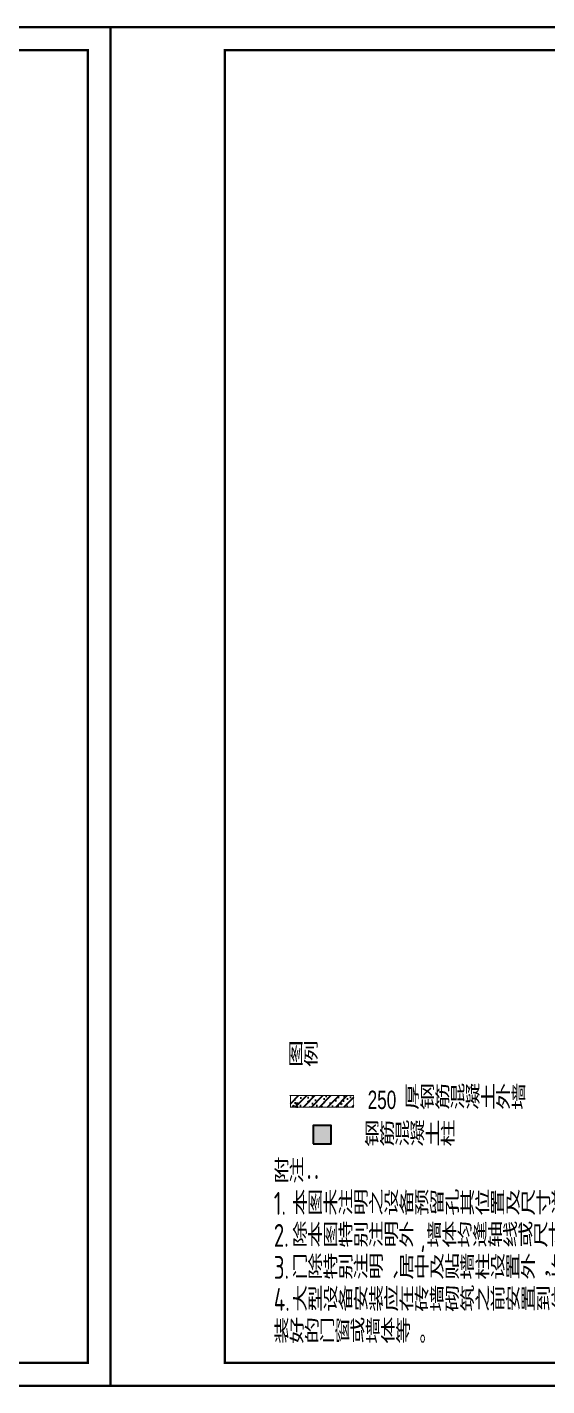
# Model space of a CAD drawing. Header units: millimetres. Extents: x 1742399 to 4898386, y 2481636 to 5226310.
# Drawn here: x 2031459 to 2042821, y 2656332 to 2686032 of the extents above; entities that cross this region are included whole.
import ezdxf

# ---------------------------------------------------------------- set-up
doc = ezdxf.new("R2010")
doc.units = ezdxf.units.MM
doc.header["$LTSCALE"] = 1000
for name, color, linetype in [('E_OTHER', 7, 'Continuous'), ('PUB_HATCH', 8, 'Continuous'), ('PUB_TITLE', 4, 'Continuous'), ('YHG-墙框柱', 4, 'Continuous'), ('YHJ_公填', 8, 'Continuous'), ('YHJ_文字_公文、说明', 7, 'Continuous')]:
    doc.layers.add(name, color=color, linetype=linetype)
doc.styles.add('TSSD_Rein', font='TSSDENG', dxfattribs={"width": 0.7, "bigfont": '@1HZTXT'})
doc.styles.add('YH_TEXT', font='@YH2', dxfattribs={"width": 0.7, "bigfont": '@YH1'})

# ---------------------------------------------------------------- blocks, each defined once
blk = doc.blocks.new('HAYJZ A3')
blk.add_lwpolyline([(4975, -403417), (46975, -403417), (46975, -433117), (4975, -433117), (4975, -403417)])
at = {"const_width": 50}
blk.add_lwpolyline([(7475, -403917), (46475, -403917), (46475, -432617), (7475, -432617), (7475, -403917)], dxfattribs=at)
at = {"layer": 'PUB_TITLE'}
blk.add_lwpolyline([(4975, -433117), (46975, -433117), (46975, -403417), (4975, -403417)], close=True, dxfattribs=at)
blk = doc.blocks.new('_FZH')
blk.add_lwpolyline([(-0.5, -0.5), (0.5, -0.5), (0.5, 0.5), (-0.5, 0.5)], close=True)
at = {"layer": 'PUB_HATCH'}
blk.add_solid([(-0.5, -0.5), (0.5, -0.5), (-0.5, 0.5), (0.5, 0.5)], dxfattribs=at)

msp = doc.modelspace()

# ---------------------------------------------------------------- hatches: boundary and pattern name
at = {"layer": 'E_OTHER'}
h = msp.add_hatch(dxfattribs=at)
h.set_pattern_fill('钢筋混凝土', color=8, scale=50)
h.set_pattern_definition([(45, (1547837.91, 2609050.83), (-88.388348, 88.388348), []), (50, (1547837.91, 2609050.83), (358.6301, -31.37607), [37.5, -412.5]), (355, (1547837.9, 2609050.83), (-69.37567, 376.09607), [30, -330]), (100.4514, (1547867.8, 2609048.2), (289.2547, 344.71977), [31.8701, -350.57106]), (46.1842, (1547837.9, 2609150.83), (533.62052, -82.7595), [56.25, -618.75]), (96.6356, (1547882.4, 2609143.93), (467.33135, 487.05894), [47.80514, -525.8565]), (351.1842, (1547837.9, 2609150.83), (467.331, 487.0593), [45, -495]), (21, (1547887.91, 2609125.83), (298.45353, -201.30945), [37.5, -412.5]), (326, (1547887.9, 2609125.83), (121.65767, 362.57502), [30, -330]), (71.4514, (1547912.8, 2609109.05), (420.11131, 161.26525), [31.8701, -350.57106]), (37.5, (1547837.91, 2609050.83), (6.079928, 166.446927), [0, -326, 0, -335, 0, -331.25]), (7.5, (1547837.91, 2609050.83), (131.53477, 197.205856), [0, -191, 0, -318.5, 0, -126.25]), (327.5, (1547726.41, 2609050.83), (266.911218, -11.277436), [0, -125, 0, -390, 0, -517.5]), (317.5, (1547676.41, 2609050.83), (291.59308, 50.05249), [0, -162.5, 0, -259, 0, -367.5])])
h.paths.add_polyline_path([(2038597.9, 2662426.3), (2038597.9, 2662676.3), (2037214.2, 2662676.3), (2037214.2, 2662426.3)])
at = {"layer": 'YHJ_公填'}
h = msp.add_hatch(color=256, dxfattribs=at)
h.dxf.hatch_style = 1
h.paths.add_polyline_path([(2037708.4, 2661620.2), (2038108.4, 2661620.2), (2038108.4, 2662020.2), (2037708.4, 2662020.2)])

# ---------------------------------------------------------------- linework, layer by layer
at = {"layer": 'YHG-墙框柱', "const_width": 20}
msp.add_lwpolyline([(2037214.2, 2662676.3), (2038597.9, 2662676.3), (2038597.9, 2662426.3), (2037214.2, 2662426.3)], close=True, dxfattribs=at)

# ---------------------------------------------------------------- block references
for p in [(1986308.5, 3089449), (2028308.5, 3089449)]:
    msp.add_blockref('HAYJZ A3', p)
at = {"layer": 'YHG-墙框柱', "xscale": 400, "yscale": 400, "zscale": 400}
msp.add_blockref('_FZH', (2037908.4, 2661820.2), dxfattribs=at)

# ---------------------------------------------------------------- texts
at = {"layer": 'YHJ_文字_公文、说明', "width": 0.7}
for s, height, style, p in [('图例', 500, 'YH_TEXT', (2037161.7, 2663319.3)), ('厚钢筋混凝土外墙', 500, 'YH_TEXT', (2039704, 2662383.6)), ('250', 400, 'YH_TEXT', (2038904, 2662383.6)), ('钢筋混凝土柱', 500, 'YH_TEXT', (2038826, 2661580.8)), ('附注：', 500, 'TSSD_Rein', (2036851.5, 2660770.9)), ('1.', 500, 'TSSD_Rein', (2036851.5, 2660070.9)), ('本图未注明之设备预留孔其位置及尺寸详设备专业图；', 500, 'TSSD_Rein', (2037255.3, 2660070.9)), ('2.', 500, 'TSSD_Rein', (2036851.5, 2659370.9)), ('除本图特别注明外', 500, 'TSSD_Rein', (2037255.3, 2659370.9)), ('墙体均逢轴线或尺寸线中', 500, 'TSSD_Rein', (2040189.9, 2659370.9)), (',', 500, 'TSSD_Rein', (2040055.3, 2659370.9)), ('3.', 500, 'TSSD_Rein', (2036851.5, 2658670.9)), ('门除特别注明、居中及贴墙柱设置外，均留', 500, 'TSSD_Rein', (2037255.3, 2658670.9)), ('4.', 500, 'TSSD_Rein', (2036851.5, 2657970.9)), ('大型设备安装应在砖墙砌筑之前安置到位，避免后期破坏已安', 500, 'TSSD_Rein', (2037255.3, 2657970.9)), ('装好的门窗或墙体等。', 500, 'TSSD_Rein', (2036851.5, 2657270.9))]:
    msp.add_text(s, height=height, dxfattribs=dict(at, style=style)).set_placement(p)

doc.saveas('drawing.dxf')
